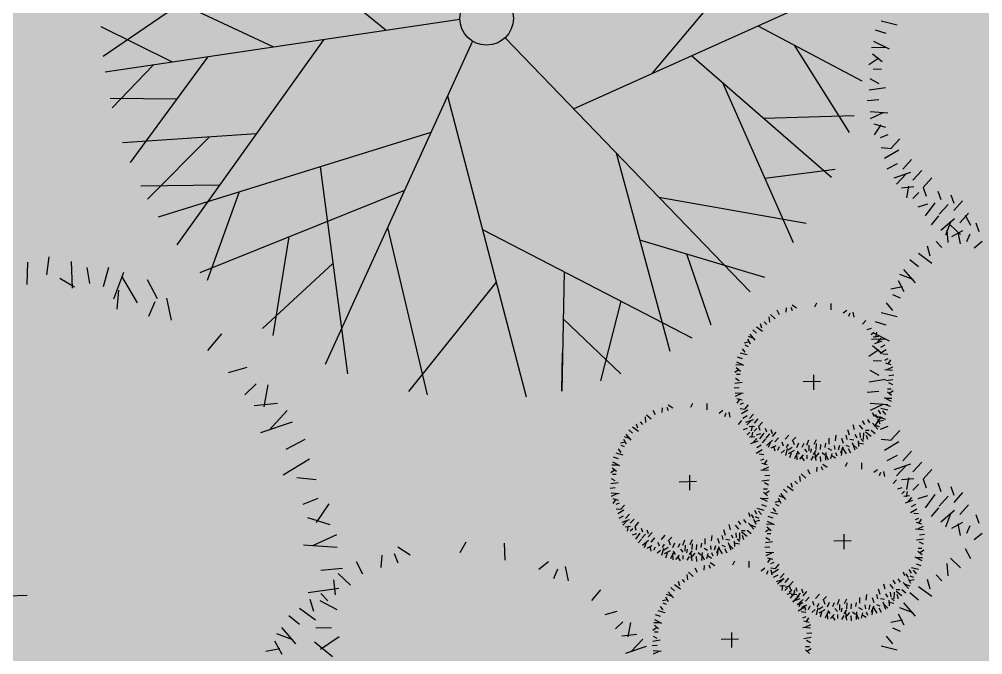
# Model space of a CAD drawing. Header units: millimetres. Extents: x 216896 to 446004, y 63591 to 243769.
# Drawn here: x 309687 to 312055, y 198613 to 200175 of the extents above; entities that cross this region are included whole.
import ezdxf

# ---------------------------------------------------------------- set-up
doc = ezdxf.new("R2010")
doc.units = ezdxf.units.MM
for name, color, linetype, true_color in [('green', 7, 'Continuous', 0x45e718), ('shadov', 7, 'Continuous', 0x2a3c34), ('trees', 7, 'Continuous', 0x547000)]:
    doc.layers.add(name, color=color, linetype=linetype, true_color=true_color)

# ---------------------------------------------------------------- blocks, each defined once
blk = doc.blocks.new('arbor2')
at = {"color": 0}
for p, q in [((-0.0029, 0.4442), (0.0167, 0.4223)), ((0.0347, 0.449), (0.0173, 0.4257)), ((0.0933, 0.45), (0.0739, 0.4243)), ((-0.0858, 0.4092), (-0.0919, 0.4366)), ((-0.0337, 0.4362), (-0.0532, 0.4009)), ((-0.0109, 0.4122), (-0.0132, 0.4328)), ((0.0617, 0.4386), (0.0458, 0.4212)), ((-0.1338, 0.4234), (-0.1154, 0.3942)), ((0.0879, 0.4222), (0.0785, 0.3914)), ((0.1157, 0.4006), (0.1329, 0.4188)), ((0.1285, 0.4207), (0.1191, 0.3898)), ((-0.1458, 0.4137), (-0.1508, 0.3835)), ((0.0573, 0.4078), (0.0663, 0.3875)), ((0.151, 0.41), (0.1426, 0.3821)), ((0.1799, 0.4095), (0.171, 0.3876)), ((-0.168, 0.3753), (-0.178, 0.3935)), ((0.0942, 0.399), (0.085, 0.3801)), ((0.2064, 0.3959), (0.1988, 0.3623)), ((-0.2012, 0.3625), (-0.2019, 0.3875)), ((0.1863, 0.379), (0.2017, 0.363)), ((0.224, 0.3833), (0.2218, 0.3625)), ((0.2511, 0.3761), (0.2379, 0.3535)), ((-0.236, 0.3439), (-0.2521, 0.3669)), ((-0.2024, 0.3442), (-0.2274, 0.3757)), ((0.2685, 0.3644), (0.2468, 0.3344)), ((0.2644, 0.3606), (0.2755, 0.3218)), ((-0.2858, 0.3386), (-0.2576, 0.3187)), ((-0.253, 0.3081), (-0.2722, 0.3474)), ((0.2563, 0.3441), (0.2475, 0.3207)), ((0.2956, 0.348), (0.3018, 0.3206)), ((-0.2931, 0.3251), (-0.2862, 0.2953)), ((0.2854, 0.3011), (0.2984, 0.3174)), ((0.3137, 0.3181), (0.3121, 0.2887)), ((-0.3159, 0.3095), (-0.2866, 0.3078)), ((-0.299, 0.2812), (-0.3152, 0.2941)), ((-0.3248, 0.2566), (-0.335, 0.2794)), ((-0.3188, 0.2393), (-0.3541, 0.2588)), ((0.3481, 0.2381), (0.3711, 0.2543)), ((-0.3498, 0.2261), (-0.3735, 0.2411)), ((-0.3518, 0.1866), (-0.3846, 0.2155)), ((-0.3938, 0.2022), (-0.3601, 0.1945)), ((0.3667, 0.2034), (0.3918, 0.2041)), ((-0.3954, 0.1869), (-0.3776, 0.162)), ((0.3796, 0.1701), (0.3978, 0.1802)), ((-0.4105, 0.1637), (-0.3827, 0.1734)), ((0.4122, 0.175), (0.3995, 0.1485)), ((0.4179, 0.1479), (0.3878, 0.1529)), ((-0.384, 0.1441), (-0.4039, 0.1498)), ((-0.3984, 0.1115), (-0.4166, 0.1287)), ((0.4276, 0.136), (0.3984, 0.1176)), ((0.3869, 0.1173), (0.4305, 0.1201)), ((-0.3863, 0.0977), (-0.4263, 0.1023)), ((0.4134, 0.0879), (0.4408, 0.0941)), ((-0.4098, 0.0738), (-0.4375, 0.0785)), ((0.4008, 0.0568), (0.4396, 0.0679)), ((-0.3966, 0.0364), (-0.438, 0.0506)), ((-0.4413, 0.0348), (-0.4073, 0.0406)), ((0.4173, 0.0487), (0.4407, 0.0398)), ((0.0096, 0.0359), (-0.0121, -0.0451)), ((-0.4369, 0.02), (-0.411, 0.0039)), ((0.0385, -0.0091), (-0.056, 0.0132)), ((0.4164, 0.0131), (0.4371, 0.0154)), ((-0.442, -0.0071), (-0.4201, 0.0125)), ((0.4484, 0.005), (0.4265, -0.0145)), ((0.4433, -0.0221), (0.4174, -0.006)), ((-0.41, -0.0152), (-0.4307, -0.0174)), ((-0.3846, -0.0322), (-0.4117, -0.0497)), ((0.4477, -0.0369), (0.4137, -0.0427)), ((-0.4109, -0.0507), (-0.4343, -0.0419)), ((0.403, -0.0385), (0.4444, -0.0527)), ((-0.3944, -0.0588), (-0.4332, -0.0699)), ((0.4162, -0.0758), (0.4439, -0.0806)), ((-0.407, -0.09), (-0.4344, -0.0962)), ((-0.37, -0.0888), (-0.3971, -0.1064)), ((0.3927, -0.0998), (0.4327, -0.1044)), ((-0.3805, -0.1194), (-0.4241, -0.1222)), ((-0.4212, -0.138), (-0.392, -0.1196)), ((-0.3527, -0.1214), (-0.3797, -0.139)), ((0.4048, -0.1136), (0.423, -0.1307)), ((-0.4115, -0.15), (-0.3814, -0.155)), ((-0.333, -0.1453), (-0.3601, -0.1628)), ((0.3904, -0.1461), (0.4103, -0.1519)), ((-0.4058, -0.177), (-0.3931, -0.1506)), ((-0.3601, -0.1628), (-0.3586, -0.185)), ((-0.3732, -0.1722), (-0.3914, -0.1822)), ((0.4018, -0.1889), (0.384, -0.1641)), ((0.4169, -0.1658), (0.3891, -0.1755)), ((-0.3277, -0.1808), (-0.3262, -0.203)), ((-0.2987, -0.1979), (-0.2972, -0.22)), ((0.3582, -0.1886), (0.391, -0.2176)), ((0.4002, -0.2043), (0.3665, -0.1966)), ((-0.3603, -0.2054), (-0.3854, -0.2062)), ((-0.342, -0.2066), (-0.3736, -0.2317)), ((-0.3119, -0.2192), (-0.3389, -0.2368)), ((-0.2748, -0.2198), (-0.3019, -0.2374)), ((0.3562, -0.2282), (0.3799, -0.2432)), ((-0.3417, -0.2402), (-0.3647, -0.2564)), ((-0.1885, -0.2484), (-0.1689, -0.2704)), ((0.3091, -0.2484), (0.3163, -0.2709)), ((0.3252, -0.2413), (0.3605, -0.2609)), ((-0.306, -0.2572), (-0.3453, -0.2765)), ((-0.3365, -0.29), (-0.3165, -0.2618)), ((-0.2687, -0.2525), (-0.2957, -0.27)), ((-0.2713, -0.2835), (-0.2775, -0.2561)), ((-0.2092, -0.2529), (-0.2363, -0.2705)), ((-0.2321, -0.2796), (-0.2232, -0.2562)), ((-0.1965, -0.2804), (-0.1988, -0.2598)), ((0.2749, -0.2523), (0.2764, -0.2744)), ((0.3312, -0.2587), (0.3414, -0.2815)), ((-0.3194, -0.2693), (-0.301, -0.2985)), ((-0.1741, -0.2747), (-0.2004, -0.2894)), ((-0.0699, -0.2921), (-0.0527, -0.2739)), ((0.2856, -0.2669), (0.2928, -0.2894)), ((-0.2575, -0.2803), (-0.256, -0.3024)), ((0.1508, -0.2882), (0.1504, -0.3182)), ((0.2068, -0.2831), (0.214, -0.3055)), ((0.2369, -0.2818), (0.2441, -0.3043)), ((0.3054, -0.2832), (0.3216, -0.2962)), ((-0.3229, -0.2974), (-0.2932, -0.2904)), ((-0.3073, -0.3202), (-0.3057, -0.2908)), ((-0.1969, -0.2903), (-0.1954, -0.3124)), ((0.0208, -0.2967), (0.0132, -0.3304)), ((0.2995, -0.3272), (0.2926, -0.2974)), ((-0.279, -0.3032), (-0.292, -0.3194)), ((-0.2259, -0.3012), (-0.241, -0.3157)), ((-0.1688, -0.3103), (-0.1862, -0.3335)), ((-0.1101, -0.3092), (-0.1295, -0.335)), ((0.1144, -0.3076), (0.1161, -0.3399)), ((0.1843, -0.3013), (0.1958, -0.328)), ((0.2594, -0.3102), (0.2786, -0.3495)), ((-0.2371, -0.3231), (-0.2566, -0.3583)), ((-0.2097, -0.3241), (-0.2344, -0.333)), ((-0.1418, -0.3206), (-0.1576, -0.3381)), ((-0.0697, -0.3177), (-0.0893, -0.3405)), ((0.0432, -0.3224), (0.0325, -0.3505)), ((0.2922, -0.3407), (0.264, -0.3208)), ((-0.2545, -0.329), (-0.2773, -0.3393)), ((-0.1155, -0.337), (-0.1249, -0.3678)), ((0.0023, -0.3282), (-0.0072, -0.3591)), ((0.0975, -0.3367), (0.0966, -0.3603)), ((0.211, -0.3382), (0.2314, -0.3432)), ((-0.2039, -0.3443), (-0.2399, -0.3533)), ((-0.075, -0.3386), (-0.0844, -0.3694)), ((-0.0525, -0.3493), (-0.0609, -0.3771)), ((-0.0235, -0.3498), (-0.0325, -0.3716)), ((0.0702, -0.3462), (0.0718, -0.3752)), ((0.1479, -0.3462), (0.153, -0.3666)), ((0.1758, -0.3437), (0.1712, -0.3695)), ((0.1962, -0.3488), (0.186, -0.3844)), ((0.2088, -0.3463), (0.2338, -0.3778)), ((0.2424, -0.346), (0.2586, -0.3689)), ((-0.224, -0.354), (-0.239, -0.3777)), ((-0.1844, -0.356), (-0.2133, -0.3889)), ((-0.1873, -0.3518), (-0.1816, -0.372)), ((-0.1461, -0.3515), (-0.1371, -0.3717)), ((-0.1093, -0.3603), (-0.1184, -0.3791)), ((0.0753, -0.3657), (0.0981, -0.3554)), ((0.114, -0.3632), (0.1339, -0.3729)), ((-0.2, -0.398), (-0.1924, -0.3643)), ((0.0205, -0.3759), (0.0184, -0.3968)), ((0.0998, -0.3915), (0.1128, -0.3753)), ((0.1281, -0.3745), (0.1265, -0.4039)), ((0.2076, -0.3646), (0.2083, -0.3896)), ((-0.1847, -0.3996), (-0.1599, -0.3818)), ((-0.1616, -0.4147), (-0.1713, -0.387)), ((-0.1419, -0.3882), (-0.1477, -0.4082)), ((-0.0862, -0.3763), (-0.1064, -0.3931)), ((-0.0171, -0.3802), (-0.0017, -0.3962)), ((0.0477, -0.3831), (0.0345, -0.4058)), ((0.1216, -0.3847), (0.1243, -0.4284)), ((0.1522, -0.4157), (0.1572, -0.3856)), ((0.1744, -0.3774), (0.1844, -0.3956)), ((-0.0739, -0.3933), (-0.1046, -0.414)), ((-0.0956, -0.3905), (-0.1001, -0.4305)), ((-0.0557, -0.3947), (-0.0434, -0.4117)), ((-0.0343, -0.4008), (-0.0484, -0.4422)), ((0.0651, -0.3948), (0.0433, -0.4248)), ((0.061, -0.3987), (0.0721, -0.4374)), ((0.0826, -0.3899), (0.1, -0.4017)), ((0.1402, -0.4254), (0.1218, -0.3962)), ((0.1792, -0.41), (0.1527, -0.3973)), ((-0.1093, -0.4026), (-0.1265, -0.4208)), ((-0.0327, -0.4456), (-0.0385, -0.4115)), ((0.0922, -0.4112), (0.0983, -0.4386)), ((-0.0716, -0.4141), (-0.0764, -0.4417)), ((-0.0179, -0.4412), (-0.0017, -0.4152)), ((0.0093, -0.4463), (-0.0103, -0.4243)), ((0.0173, -0.4143), (0.0196, -0.4349)), ((0.0529, -0.4151), (0.044, -0.4385))]:
    blk.add_line(p, q, dxfattribs=at)

msp = doc.modelspace()

# ---------------------------------------------------------------- hatches: boundary and pattern name
at = {"layer": 'shadov', "ltscale": 0.1}
h = msp.add_hatch(dxfattribs=at)
h.set_pattern_fill('DOTS', color=256, scale=0.001)
h.paths.add_polyline_path([(301407.1, 217899.8), (312801.2, 225349), (312801.2, 212348), (312876.2, 207772.5), (312801.2, 178300), (309333.4, 178300), (309333.4, 168225), (331284.9, 168225), (319890.8, 160775.8), (297939.4, 160775.8), (297939.4, 170850.8), (301375.7, 173101.6)])

# ---------------------------------------------------------------- linework, layer by layer
at = {"layer": 'green'}
for p, q in [((310588.4, 200146.9), (310000, 200628.3)), ((311243.7, 200042.4), (311687.4, 200571.2)), ((310312.5, 200106), (309895.5, 200301.9)), ((311049.3, 199954.9), (311766.5, 200277.6)), ((310084.2, 200213.2), (309893.2, 200083.1)), ((310769.9, 200173.9), (309898.1, 200044.5)), ((310063.4, 200069), (309888.3, 200156)), ((311502, 200158.6), (311757.7, 200023.4)), ((310435.1, 200124.2), (310074.5, 199620.1)), ((310881.1, 200129.3), (311483.3, 199504.9)), ((310801.3, 200120.8), (310438.6, 199326.1)), ((311591.6, 200111.2), (311726.6, 199896.1)), ((310149.8, 200081.8), (309959.6, 199822.3)), ((311339.2, 200085.4), (311683.7, 199786.3)), ((310016.2, 200062), (309915.4, 199956.8)), ((311415.5, 200019.1), (311588.9, 199625.8)), ((310073.9, 199978.2), (309910, 199980.2)), ((310739.9, 199986.3), (310932.5, 199246.7)), ((311516.2, 199931.7), (311738.8, 199937.8)), ((310269.9, 199893.2), (309941, 199871)), ((310153.8, 199885.3), (310002.4, 199732.7)), ((310698.9, 199896.4), (310028.1, 199688.4)), ((311153.9, 199846.5), (311285.8, 199359)), ((310426.7, 199812), (310493.5, 199303.1)), ((311519.2, 199784), (311692.8, 199806.4)), ((310179.4, 199766.6), (309986, 199764.4)), ((310633.9, 199754), (310130.8, 199551.5)), ((310227.6, 199750.2), (310148.6, 199532.4)), ((311259.3, 199737.1), (311621.5, 199673.3)), ((310592.3, 199663), (310689.9, 199251.5)), ((310825.3, 199658.2), (311340.1, 199391.5)), ((310349.7, 199639.6), (310310.1, 199397.3)), ((311211.8, 199632.5), (311518.5, 199540.7)), ((311327, 199598), (311386.8, 199423.7)), ((310457.9, 199574.1), (310285, 199414.5)), ((311026.3, 199554.1), (311020.4, 199260.6)), ((310859.2, 199528.1), (310643.6, 199259.6)), ((311165.8, 199481.8), (311115.8, 199285.6)), ((311555.7, 199448.3), (311550, 199459.3)), ((311572, 199454.4), (311573.1, 199465.4)), ((311587.2, 199458.1), (311583.9, 199466.6)), ((311587, 199472.6), (311597.8, 199465.5)), ((311642.4, 199467.6), (311647.6, 199477.3)), ((311681.4, 199476), (311682, 199460.8)), ((311712.4, 199452.8), (311721, 199459.8)), ((311024, 199438.2), (311165.5, 199303)), ((311529.7, 199443.4), (311531, 199430)), ((311533.7, 199448.9), (311544.8, 199438.6)), ((311725.8, 199444.7), (311729.5, 199453)), ((311735.9, 199455.1), (311738.5, 199442.4)), ((311759.6, 199425), (311767.6, 199434.5)), ((311499.3, 199403.5), (311489.8, 199411.4)), ((311513.6, 199407.4), (311499.3, 199418)), ((311512, 199415.3), (311508.8, 199425.9)), ((311524.6, 199424.6), (311518.3, 199431.2)), ((311771.5, 199412.4), (311782.1, 199415.5)), ((311477.2, 199389), (311483.5, 199377.1)), ((311478.8, 199395.6), (311493, 199390.3)), ((311496.2, 199386.3), (311483.5, 199400.8)), ((311780.7, 199399.7), (311787.3, 199406)), ((311799.6, 199394.6), (311786.2, 199393.3)), ((311794.1, 199405.5), (311791.7, 199392.8)), ((311805.1, 199390.6), (311794.7, 199379.5)), ((311471.5, 199356.2), (311464.6, 199364.8)), ((311469.3, 199379.7), (311481.9, 199382.4)), ((311479.7, 199369.6), (311471.3, 199373.3)), ((311789.9, 199378.1), (311808.1, 199384.2)), ((311802.7, 199353.9), (311817.9, 199363.1)), ((311804.5, 199368.6), (311815.4, 199374.4)), ((311020.4, 199260.6), (311022.3, 199353.6)), ((311464.4, 199340.4), (311452.6, 199344.1)), ((311476, 199349.5), (311458.8, 199353.8)), ((311810.6, 199352.4), (311821.6, 199351.3)), ((311814.3, 199337.1), (311822.8, 199340.5)), ((311448.4, 199325.3), (311463.6, 199325.8)), ((311449.5, 199318.6), (311459.8, 199310)), ((311468, 199323.4), (311450.8, 199331.9)), ((311829.8, 199325.3), (311816.9, 199329.2)), ((311833.3, 199319.5), (311819.5, 199313.1)), ((311828.8, 199337.4), (311821.7, 199326.6)), ((311445.7, 199307), (311456.4, 199314.3)), ((311459.2, 199301.7), (311450, 199301.8)), ((311638.8, 199300.5), (311638.8, 199263.6)), ((311814.5, 199313.7), (311833.7, 199312.4)), ((311824.3, 199299.3), (311836.7, 199300.4)), ((311456.2, 199268.8), (311443.9, 199267.7)), ((311463.5, 199281.7), (311445.9, 199279.1)), ((311456.8, 199286.2), (311447.1, 199291.4)), ((311656.2, 199284.7), (311613.5, 199283.4)), ((311817.1, 199286.5), (311834.6, 199289.1)), ((311823.8, 199282), (311833.5, 199276.8)), ((311466.1, 199254.5), (311446.9, 199255.8)), ((311447.2, 199248.7), (311461, 199255)), ((311812.5, 199244.8), (311829.8, 199236.2)), ((311831.1, 199249.6), (311820.7, 199258.1)), ((311821.4, 199266.5), (311830.5, 199266.3)), ((311834.9, 199261.2), (311824.2, 199253.9)), ((311282.3, 199226.6), (311293.1, 199219.5)), ((311337.6, 199221.5), (311342.9, 199231.2)), ((311376.7, 199229.9), (311377.3, 199214.7)), ((311450.8, 199242.9), (311463.7, 199239)), ((311451.7, 199230.8), (311458.8, 199241.6)), ((311466.2, 199231), (311457.7, 199227.7)), ((311479, 199226.7), (311469.5, 199216.1)), ((311816.2, 199227.7), (311828, 199224.1)), ((311832.1, 199242.9), (311817, 199242.3)), ((311225, 199197.3), (311226.3, 199183.9)), ((311229, 199202.8), (311240.1, 199192.5)), ((311251, 199202.2), (311245.3, 199213.2)), ((311267.3, 199208.4), (311268.4, 199219.3)), ((311282.5, 199212), (311279.2, 199220.6)), ((311407.7, 199206.8), (311416.2, 199213.7)), ((311421.1, 199198.6), (311424.8, 199207)), ((311431.2, 199209), (311433.8, 199196.4)), ((311469.9, 199215.8), (311459, 199216.9)), ((311477.8, 199214.2), (311462.6, 199205.1)), ((311476, 199199.6), (311465.1, 199193.8)), ((311491.6, 199204.3), (311482.1, 199193.7)), ((311784.4, 199208.2), (311787.5, 199199)), ((311790.6, 199203.2), (311796.2, 199194.5)), ((311798.5, 199213.8), (311804.1, 199205)), ((311800.8, 199198.5), (311809.2, 199194.9)), ((311804.5, 199218.6), (311821.7, 199214.3)), ((311809, 199211.9), (311816, 199203.4)), ((311207.3, 199169.3), (311204.1, 199179.8)), ((311219.9, 199178.5), (311213.6, 199185.1)), ((311454.9, 199179), (311462.8, 199188.4)), ((311490.7, 199190.1), (311472.4, 199183.9)), ((311475.5, 199177.5), (311485.8, 199188.7)), ((311481, 199173.5), (311494.3, 199174.8)), ((311486.5, 199162.7), (311488.9, 199175.4)), ((311502.7, 199192.4), (311493.2, 199181.8)), ((311513.8, 199184.5), (311504.3, 199173.9)), ((311504.3, 199173.9), (311507.4, 199164.7)), ((311735.7, 199178.9), (311739, 199166)), ((311751.4, 199177.1), (311759.4, 199167)), ((311758.9, 199187.4), (311764.5, 199178.7)), ((311771.6, 199191.3), (311777.2, 199182.6)), ((311784.4, 199181.8), (311797, 199167.3)), ((311801.8, 199172.6), (311787.5, 199177.9)), ((311803.4, 199179.2), (311797, 199191.1)), ((311811.3, 199188.4), (311798.6, 199185.8)), ((311191.4, 199140.2), (311178.8, 199154.8)), ((311194.6, 199157.4), (311185.1, 199165.3)), ((311208.9, 199161.3), (311194.6, 199171.9)), ((311466.8, 199166.3), (311477.3, 199169.5)), ((311476, 199153.6), (311482.6, 199160)), ((311489.4, 199159.4), (311486.9, 199146.7)), ((311499.8, 199168.5), (311493.2, 199162.1)), ((311509, 199155.8), (311498.5, 199152.6)), ((311516.9, 199157.4), (311506.4, 199143.1)), ((311520.1, 199170), (311523.3, 199160.7)), ((311531.2, 199155.5), (311521.7, 199144.9)), ((311534.3, 199166), (311537.5, 199156.8)), ((311547, 199159.4), (311537.5, 199148.9)), ((311578.7, 199152.8), (311569.2, 199142.3)), ((311693.9, 199152.1), (311692.5, 199138.9)), ((311718.6, 199152.1), (311720.9, 199142)), ((311722.5, 199166.4), (311726.8, 199152.9)), ((311741.1, 199153.8), (311745.6, 199145.8)), ((311752.7, 199158.1), (311753.6, 199146.6)), ((311761.9, 199158.3), (311761.6, 199142)), ((311767, 199164.5), (311776.2, 199164.6)), ((311767, 199160.7), (311781.2, 199150.2)), ((311768.6, 199152.8), (311771.7, 199142.3)), ((311781.2, 199164.7), (311790.7, 199156.8)), ((311164.5, 199133.7), (311177.2, 199136.3)), ((311175, 199123.5), (311166.6, 199127.2)), ((311172.5, 199142.9), (311178.8, 199131)), ((311174, 199149.5), (311188.3, 199144.2)), ((311494.9, 199148.6), (311481.5, 199147.3)), ((311485.2, 199132), (311503.4, 199138.2)), ((311500.3, 199144.6), (311490, 199133.4)), ((311499.8, 199122.5), (311510.7, 199128.3)), ((311520.9, 199143.1), (311513, 199133.6)), ((311538, 199140), (311523.5, 199127.3)), ((311528.8, 199122.6), (311534.1, 199136.8)), ((311535.4, 199121), (311547.3, 199127.3)), ((311553.3, 199146.2), (311543.8, 199135.7)), ((311561.3, 199135.7), (311564.4, 199126.5)), ((311577.1, 199130.4), (311572.3, 199122.5)), ((311596.1, 199147.6), (311586.6, 199138.3)), ((311588.2, 199138.3), (311591.3, 199129.1)), ((311602.4, 199133.1), (311597.6, 199121.2)), ((311615.1, 199131.7), (311610.3, 199122.5)), ((311627.2, 199140.2), (311621.9, 199127)), ((311628.1, 199127.8), (311627.6, 199113.6)), ((311645.4, 199141.2), (311639.6, 199129.3)), ((311645.5, 199131.7), (311645, 199117.5)), ((311656.3, 199129.7), (311655.9, 199116.9)), ((311668.6, 199132.8), (311667.3, 199122.5)), ((311677.1, 199144.9), (311676.6, 199130.7)), ((311690.3, 199126.7), (311691.8, 199117.6)), ((311702.7, 199126.8), (311699.7, 199115.6)), ((311708, 199145), (311712, 199132.9)), ((311718.3, 199127.8), (311727, 199124.8)), ((311728.6, 199142.8), (311738.2, 199140.9)), ((311734.3, 199134.5), (311740.4, 199116.2)), ((311746.8, 199119.3), (311735.7, 199129.6)), ((311761.7, 199130.3), (311749, 199132.7)), ((311750.8, 199124.8), (311749.5, 199138.2)), ((311755.9, 199143.6), (311762.2, 199137)), ((311171.3, 199103.5), (311154.1, 199107.8)), ((311166.8, 199110.2), (311159.8, 199118.7)), ((311498, 199107.9), (311513.2, 199117)), ((311505.9, 199106.3), (311516.9, 199105.2)), ((311544.6, 199113.1), (311542, 199125.7)), ((311554.7, 199123.5), (311551.1, 199115.1)), ((311568.1, 199115.3), (311559.6, 199108.4)), ((311574.8, 199119.8), (311570.5, 199102.6)), ((311586.6, 199122.5), (311577.1, 199115.9)), ((311591.3, 199114.6), (311577.1, 199106.7)), ((311583.9, 199108.2), (311580.2, 199096.4)), ((311601, 199111.8), (311592.4, 199094.6)), ((311599.1, 199092.2), (311598.5, 199107.4)), ((311599.2, 199113.3), (311604, 199105.4)), ((311605.8, 199093.3), (311614.3, 199103.7)), ((311616.7, 199118.1), (311622.8, 199110.5)), ((311622.7, 199103), (311622.5, 199093.9)), ((311633.4, 199118.6), (311631.6, 199109.5)), ((311645, 199114.4), (311638.3, 199105)), ((311652.2, 199108.6), (311641.5, 199096.3)), ((311642.6, 199107.3), (311645.3, 199089.8)), ((311660.1, 199110.1), (311667.2, 199104.2)), ((311669.9, 199109.9), (311668.6, 199090.7)), ((311675.7, 199091.1), (311669.3, 199104.9)), ((311674.8, 199120.6), (311683.2, 199115.6)), ((311681.4, 199094.6), (311685.4, 199107.5)), ((311693.6, 199095.5), (311682.7, 199102.6)), ((311693.3, 199110.1), (311696.7, 199101.5)), ((311711.4, 199123.8), (311705.6, 199108.5)), ((311708.6, 199113.7), (311707.4, 199102.8)), ((311710.1, 199121.6), (311719.2, 199106.5)), ((311724.8, 199119.9), (311730.5, 199108.9)), ((311143.7, 199079.2), (311158.9, 199079.8)), ((311163.3, 199077.3), (311146, 199085.9)), ((311159.7, 199094.4), (311147.9, 199098)), ((311509.6, 199091.1), (311518.1, 199094.4)), ((311525, 199079.2), (311512.2, 199083.1)), ((311524.1, 199091.3), (311517, 199080.5)), ((311617.3, 199089.5), (311610.1, 199100.2)), ((311638.2, 199100.6), (311633, 199090.9)), ((311655.5, 199100), (311656.6, 199087.7)), ((311662.3, 199081), (311673.1, 199073.9)), ((311717.7, 199075.9), (311722.9, 199085.6)), ((311756.8, 199084.3), (311757.4, 199069.1)), ((311141, 199060.9), (311151.6, 199068.2)), ((311144.7, 199072.5), (311155.1, 199063.9)), ((311154.5, 199055.6), (311145.3, 199055.8)), ((311509.7, 199067.6), (311528.9, 199066.3)), ((311528.6, 199073.4), (311514.8, 199067.1)), ((311609, 199057.2), (311620.2, 199046.9)), ((311631.1, 199056.7), (311625.3, 199067.6)), ((311647.3, 199062.8), (311648.4, 199073.7)), ((311662.5, 199066.5), (311659.2, 199075)), ((311787.8, 199061.2), (311796.3, 199068.1)), ((311801.1, 199053), (311804.8, 199061.4)), ((311811.2, 199063.4), (311813.9, 199050.8)), ((311158.7, 199035.6), (311141.2, 199033)), ((311152, 199040.1), (311142.3, 199045.3)), ((311351.5, 199038.6), (311308.8, 199037.3)), ((311334.1, 199054.4), (311334.1, 199017.5)), ((311512.4, 199040.4), (311529.9, 199043)), ((311519.1, 199035.9), (311528.8, 199030.7)), ((311519.6, 199053.3), (311531.9, 199054.4)), ((311587.3, 199023.7), (311584.2, 199034.2)), ((311600, 199032.9), (311593.7, 199039.5)), ((311605.1, 199051.7), (311606.4, 199038.3)), ((311835, 199033.4), (311842.9, 199042.9)), ((311151.5, 199022.8), (311139.2, 199021.6)), ((311161.4, 199008.4), (311142.2, 199009.7)), ((311142.5, 199002.6), (311156.3, 199009)), ((311526.4, 199003.5), (311516, 199012.1)), ((311516.6, 199020.4), (311525.8, 199020.3)), ((311530.1, 199015.1), (311519.5, 199007.8)), ((311571.5, 198994.7), (311558.8, 199009.2)), ((311574.7, 199011.8), (311565.2, 199019.7)), ((311588.9, 199015.8), (311574.7, 199026.3)), ((311846.9, 199020.7), (311857.4, 199023.9)), ((311856.1, 199008), (311862.7, 199014.4)), ((311869.4, 199013.8), (311867, 199001.1)), ((311146.1, 198996.8), (311158.9, 198992.9)), ((311147, 198984.7), (311154.1, 198995.5)), ((311161.5, 198984.9), (311153, 198981.6)), ((311507.8, 198998.7), (311525.1, 198990.1)), ((311527.4, 198996.8), (311512.2, 198996.3)), ((311544.6, 198988.1), (311557.3, 198990.7)), ((311552.5, 198997.3), (311558.8, 198985.4)), ((311554.1, 199003.9), (311568.3, 198998.6)), ((311874.9, 199003), (311861.5, 199001.7)), ((311865.2, 198986.4), (311883.5, 198992.6)), ((311880.4, 198999), (311870.1, 198987.8)), ((311165.2, 198969.7), (311154.2, 198970.8)), ((311173.1, 198968.2), (311157.9, 198959)), ((311174.2, 198980.6), (311164.8, 198970.1)), ((311479.7, 198962.1), (311482.8, 198952.9)), ((311493.8, 198967.7), (311499.4, 198959)), ((311499.8, 198972.6), (311517, 198968.3)), ((311504.3, 198965.8), (311511.3, 198957.3)), ((311511.4, 198981.7), (311523.2, 198978)), ((311551.4, 198957.9), (311534.2, 198962.2)), ((311546.9, 198964.6), (311539.9, 198973.1)), ((311555, 198978), (311546.7, 198981.6)), ((311878, 198962.3), (311893.2, 198971.4)), ((311879.8, 198977), (311890.8, 198982.7)), ((311886, 198960.7), (311896.9, 198959.6)), ((311171.3, 198953.5), (311160.4, 198947.7)), ((311185.9, 198944), (311167.7, 198937.9)), ((311170.8, 198931.4), (311181.1, 198942.6)), ((311186.9, 198958.2), (311177.4, 198947.6)), ((311198, 198946.3), (311188.5, 198935.8)), ((311209.1, 198938.4), (311199.6, 198927.9)), ((311454.2, 198941.3), (311459.8, 198932.6)), ((311466.9, 198945.3), (311472.5, 198936.6)), ((311485.9, 198957.1), (311491.5, 198948.4)), ((311498.6, 198933.1), (311492.3, 198945)), ((311506.6, 198942.4), (311493.9, 198939.7)), ((311496.1, 198952.5), (311504.5, 198948.8)), ((311543.3, 198931.7), (311526.1, 198940.3)), ((311539.7, 198948.8), (311527.9, 198952.5)), ((311889.6, 198945.5), (311898.1, 198948.8)), ((311905.1, 198933.6), (311892.2, 198937.5)), ((311904.2, 198945.7), (311897.1, 198934.9)), ((311176.2, 198927.5), (311189.6, 198928.8)), ((311181.7, 198916.6), (311184.2, 198929.3)), ((311195.1, 198922.4), (311188.5, 198916.1)), ((311199.6, 198927.9), (311202.7, 198918.6)), ((311215.4, 198923.9), (311218.6, 198914.7)), ((311229.6, 198920), (311232.8, 198910.7)), ((311242.3, 198913.4), (311232.8, 198902.8)), ((311417.7, 198920.3), (311422.1, 198906.9)), ((311431, 198932.8), (311434.3, 198919.9)), ((311446.7, 198931), (311454.6, 198921)), ((311462.2, 198914.7), (311476.5, 198904.1)), ((311462.3, 198918.4), (311471.5, 198918.5)), ((311476.5, 198918.6), (311486, 198910.7)), ((311479.7, 198935.8), (311492.3, 198921.3)), ((311497.1, 198926.5), (311482.8, 198931.8)), ((311521, 198915.3), (311531.7, 198922.6)), ((311523.7, 198933.6), (311538.9, 198934.2)), ((311524.8, 198926.9), (311535.2, 198918.4)), ((311889.8, 198922), (311909, 198920.7)), ((311908.6, 198927.8), (311894.8, 198921.5)), ((310770.6, 198863.8), (310785, 198890.5)), ((311204.3, 198909.7), (311193.8, 198906.6)), ((311212.2, 198911.3), (311201.7, 198897.1)), ((311216.2, 198897.1), (311208.3, 198887.6)), ((311226.5, 198909.4), (311217, 198898.9)), ((311233.3, 198893.9), (311218.8, 198881.2)), ((311224.1, 198876.5), (311229.4, 198890.7)), ((311248.6, 198900.2), (311239.1, 198889.6)), ((311256.5, 198889.6), (311259.7, 198880.4)), ((311273.9, 198906.8), (311264.4, 198896.2)), ((311291.3, 198901.5), (311281.9, 198892.3)), ((311283.4, 198892.3), (311286.6, 198883)), ((311322.5, 198894.1), (311317.2, 198881)), ((311340.6, 198895.1), (311334.9, 198883.2)), ((311372.4, 198898.8), (311371.9, 198884.7)), ((311389.1, 198906), (311387.8, 198892.8)), ((311403.3, 198898.9), (311407.3, 198886.8)), ((311413.9, 198906.1), (311416.2, 198895.9)), ((311423.9, 198896.7), (311433.5, 198894.8)), ((311436.4, 198907.8), (311440.8, 198899.7)), ((311446.1, 198878.7), (311444.8, 198892.1)), ((311448, 198912), (311448.9, 198900.5)), ((311451.2, 198897.5), (311457.5, 198890.9)), ((311457.2, 198912.2), (311456.9, 198895.9)), ((311463.8, 198906.8), (311467, 198896.2)), ((311538.8, 198890), (311521.3, 198887.4)), ((311532.1, 198894.5), (311522.4, 198899.7)), ((311534.5, 198910), (311525.4, 198910.2)), ((311731.5, 198893), (311688.8, 198891.7)), ((311714.1, 198908.9), (311714.1, 198871.9)), ((311892.4, 198894.8), (311909.9, 198897.4)), ((311899.1, 198890.3), (311908.8, 198885.1)), ((311899.7, 198907.7), (311912, 198908.8)), ((310617.7, 198877.7), (310647.6, 198858.1)), ((310878.5, 198886.8), (310880.1, 198844.9)), ((311230.7, 198874.9), (311242.5, 198881.2)), ((311239.9, 198867), (311237.3, 198879.7)), ((311250, 198877.4), (311246.3, 198869.1)), ((311263.4, 198869.3), (311254.9, 198862.3)), ((311270.1, 198873.8), (311265.8, 198856.6)), ((311272.4, 198884.3), (311267.6, 198876.4)), ((311281.9, 198876.4), (311272.4, 198869.8)), ((311286.6, 198868.5), (311272.4, 198860.6)), ((311296.2, 198865.8), (311287.7, 198848.5)), ((311297.7, 198887), (311292.9, 198875.1)), ((311294.5, 198867.2), (311299.3, 198859.3)), ((311310.3, 198885.7), (311305.6, 198876.4)), ((311312, 198872.1), (311318.1, 198864.5)), ((311323.4, 198881.7), (311322.9, 198867.5)), ((311328.7, 198872.5), (311326.9, 198863.5)), ((311340.3, 198868.3), (311333.6, 198858.9)), ((311340.8, 198885.7), (311340.3, 198871.5)), ((311351.6, 198883.7), (311351.1, 198870.9)), ((311363.9, 198886.7), (311362.6, 198876.4)), ((311370.1, 198874.5), (311378.5, 198869.5)), ((311385.6, 198880.6), (311387.1, 198871.5)), ((311398, 198880.7), (311394.9, 198869.5)), ((311406.7, 198877.7), (311400.9, 198862.5)), ((311403.8, 198867.7), (311402.7, 198856.7)), ((311405.4, 198875.6), (311414.5, 198860.4)), ((311413.6, 198881.8), (311422.3, 198878.7)), ((311420.1, 198873.8), (311425.8, 198862.8)), ((311429.6, 198888.4), (311435.7, 198870.2)), ((311442.1, 198873.2), (311431, 198883.5)), ((311456.9, 198884.2), (311444.2, 198886.6)), ((311531.5, 198877.2), (311519.2, 198876.1)), ((311906.4, 198857.9), (311896, 198866.5)), ((311896.7, 198874.8), (311905.8, 198874.7)), ((311910.2, 198869.5), (311899.5, 198862.2)), ((310576.3, 198827.4), (310579.3, 198857.7)), ((310618.3, 198837.6), (310609.1, 198861.1)), ((310964.1, 198823), (310987.6, 198842.2)), ((311279.2, 198862.1), (311275.5, 198850.3)), ((311294.4, 198846.1), (311293.8, 198861.3)), ((311301.1, 198847.2), (311309.6, 198857.6)), ((311312.6, 198843.4), (311305.3, 198854.1)), ((311318, 198856.9), (311317.8, 198847.8)), ((311333.5, 198854.5), (311328.2, 198844.8)), ((311347.5, 198862.5), (311336.8, 198850.2)), ((311337.9, 198861.2), (311340.5, 198843.7)), ((311350.8, 198853.9), (311351.9, 198841.6)), ((311355.3, 198864), (311362.5, 198858.2)), ((311365.2, 198863.8), (311363.9, 198844.6)), ((311370.9, 198845), (311364.6, 198858.8)), ((311376.7, 198848.5), (311380.6, 198861.4)), ((311388.8, 198849.5), (311378, 198856.5)), ((311388.6, 198864), (311391.9, 198855.5)), ((311440.9, 198834.1), (311446.1, 198843.8)), ((311479.9, 198842.4), (311480.5, 198827.3)), ((311541.4, 198862.8), (311522.2, 198864.1)), ((311522.6, 198857), (311536.4, 198863.4)), ((311526.1, 198851.3), (311539, 198847.3)), ((311527.1, 198839.1), (311534.1, 198849.9)), ((311887.9, 198853.1), (311905.1, 198844.6)), ((311907.5, 198851.2), (311892.3, 198850.7)), ((310531.4, 198810.5), (310515.6, 198840.7)), ((311001, 198800.4), (311011.1, 198823.5)), ((311028.9, 198829.2), (311036.2, 198794.3)), ((311354.2, 198814.8), (311348.5, 198825.7)), ((311370.5, 198820.9), (311371.6, 198831.9)), ((311385.7, 198824.6), (311382.4, 198833.1)), ((311385.5, 198839.1), (311396.3, 198832)), ((311510.9, 198819.3), (311519.5, 198826.3)), ((311524.3, 198811.1), (311528, 198819.5)), ((311541.6, 198839.4), (311533.1, 198836)), ((311545.3, 198824.1), (311534.3, 198825.2)), ((311534.4, 198821.6), (311537.1, 198808.9)), ((311553.2, 198822.6), (311538, 198813.4)), ((311554.3, 198835), (311544.8, 198824.5)), ((311873.8, 198822.1), (311879.4, 198813.4)), ((311879.9, 198827), (311897.1, 198822.7)), ((311884.3, 198820.3), (311891.3, 198811.7)), ((311891.5, 198836.1), (311903.3, 198832.4)), ((310459.6, 198796.9), (310463.2, 198760)), ((310470.6, 198812.1), (310501.4, 198783.6)), ((311323.2, 198791), (311316.8, 198797.6)), ((311328.2, 198809.9), (311329.5, 198796.5)), ((311332.2, 198815.3), (311343.4, 198805)), ((311551.4, 198807.9), (311540.4, 198802.2)), ((311566, 198798.4), (311547.8, 198792.3)), ((311550.8, 198785.9), (311561.1, 198797)), ((311567, 198812.6), (311557.5, 198802.1)), ((311558.2, 198791.5), (311566.1, 198801)), ((311578, 198800.7), (311568.5, 198790.2)), ((311834.3, 198795.7), (311839.9, 198787)), ((311846.9, 198799.7), (311852.5, 198791)), ((311859.7, 198816.6), (311862.9, 198807.3)), ((311865.9, 198811.6), (311871.5, 198802.8)), ((311878.7, 198787.5), (311872.4, 198799.4)), ((311886.6, 198796.8), (311874, 198794.1)), ((311876.2, 198806.9), (311884.6, 198803.2)), ((311094.4, 198746.2), (311116.3, 198772.4)), ((311297.8, 198769.9), (311288.3, 198777.8)), ((311312.1, 198773.9), (311297.8, 198784.4)), ((311310.5, 198781.8), (311307.3, 198792.4)), ((311556.3, 198781.9), (311569.7, 198783.2)), ((311561.8, 198771), (311564.2, 198783.7)), ((311575.1, 198776.8), (311568.5, 198770.5)), ((311570, 198778.8), (311580.6, 198782)), ((311579.3, 198766.2), (311585.8, 198772.5)), ((311589.1, 198792.8), (311579.6, 198782.3)), ((311579.6, 198782.3), (311582.8, 198773)), ((311592.6, 198771.9), (311590.2, 198759.2)), ((311595.4, 198778.3), (311598.6, 198769.1)), ((311609.7, 198774.4), (311612.9, 198765.1)), ((311797.8, 198774.8), (311802.2, 198761.3)), ((311811.1, 198787.2), (311814.3, 198774.4)), ((311826.8, 198785.4), (311834.7, 198775.4)), ((311842.3, 198772.8), (311851.6, 198773)), ((311856.5, 198773), (311866, 198765.1)), ((311859.7, 198790.2), (311872.4, 198775.7)), ((311877.1, 198781), (311862.9, 198786.2)), ((310410.6, 198719.4), (310401.9, 198748.6)), ((310445.6, 198744.9), (310428.1, 198763.1)), ((311267.8, 198746.2), (311280.4, 198748.8)), ((311275.7, 198755.4), (311282, 198743.6)), ((311277.3, 198762), (311291.5, 198756.8)), ((311294.7, 198752.8), (311282, 198767.3)), ((311584.4, 198764.1), (311573.8, 198761)), ((311592.3, 198765.7), (311581.7, 198751.5)), ((311598.1, 198761.1), (311584.7, 198759.8)), ((311596.2, 198751.5), (311588.3, 198742)), ((311588.4, 198744.6), (311606.6, 198750.7)), ((311603.6, 198757.1), (311593.2, 198746)), ((311606.5, 198763.8), (311597, 198753.3)), ((311613.4, 198748.3), (311598.9, 198735.7)), ((311622.3, 198767.8), (311612.9, 198757.2)), ((311628.7, 198754.6), (311619.2, 198744)), ((311654, 198761.2), (311644.5, 198750.6)), ((311671.4, 198755.9), (311661.9, 198746.7)), ((311702.5, 198748.5), (311697.2, 198735.4)), ((311720.7, 198749.5), (311714.9, 198737.6)), ((311752.5, 198753.2), (311752, 198739.1)), ((311769.2, 198760.4), (311767.9, 198747.2)), ((311783.4, 198753.4), (311787.4, 198741.2)), ((311793.9, 198760.5), (311796.2, 198750.4)), ((311803.9, 198751.1), (311813.5, 198749.2)), ((311816.4, 198762.2), (311820.9, 198754.1)), ((311828, 198766.4), (311829, 198754.9)), ((311831.2, 198751.9), (311837.6, 198745.4)), ((311837.2, 198766.6), (311837, 198750.3)), ((311842.3, 198769.1), (311856.5, 198758.5)), ((311843.9, 198761.2), (311847.1, 198750.6)), ((310415, 198697.6), (310375.7, 198726.7)), ((311270, 198722.7), (311263.1, 198731.3)), ((311278.2, 198736.1), (311269.8, 198739.8)), ((311601.2, 198720.4), (311616.4, 198729.5)), ((311603, 198735.1), (311613.9, 198740.8)), ((311604.1, 198730.9), (311609.4, 198745.2)), ((311610.7, 198729.3), (311622.6, 198735.7)), ((311620, 198721.4), (311617.3, 198734.1)), ((311630.1, 198731.8), (311626.4, 198723.5)), ((311643.4, 198723.7), (311634.9, 198716.7)), ((311636.6, 198744), (311639.8, 198734.8)), ((311650.1, 198728.2), (311645.8, 198711)), ((311652.4, 198738.8), (311647.7, 198730.8)), ((311661.9, 198730.8), (311652.4, 198724.3)), ((311663.5, 198746.7), (311666.7, 198737.4)), ((311677.7, 198741.4), (311673, 198729.5)), ((311690.4, 198740.1), (311685.6, 198730.8)), ((311692, 198726.5), (311698.2, 198718.9)), ((311703.4, 198736.1), (311702.9, 198721.9)), ((311708.7, 198726.9), (311707, 198717.9)), ((311720.8, 198740.1), (311720.3, 198725.9)), ((311731.6, 198738.1), (311731.2, 198725.3)), ((311744, 198741.2), (311742.6, 198730.9)), ((311750.2, 198728.9), (311758.5, 198723.9)), ((311765.7, 198735.1), (311767.1, 198725.9)), ((311778, 198735.1), (311775, 198723.9)), ((311786.8, 198732.1), (311780.9, 198716.9)), ((311785.5, 198730), (311794.6, 198714.8)), ((311793.7, 198736.2), (311802.4, 198733.2)), ((311800.1, 198728.2), (311805.9, 198717.3)), ((311809.6, 198742.8), (311815.8, 198724.6)), ((311822.2, 198727.6), (311811, 198738)), ((311837, 198738.6), (311824.3, 198741)), ((311826.2, 198733.1), (311824.8, 198746.5)), ((310375.7, 198686.7), (310349.5, 198708.5)), ((311127.2, 198711.3), (311156.3, 198720)), ((311262.9, 198706.9), (311251.1, 198710.6)), ((311274.5, 198716), (311257.3, 198720.3)), ((311609.1, 198718.8), (311620.1, 198717.7)), ((311612.8, 198703.6), (311621.3, 198706.9)), ((311627.3, 198703.8), (311620.2, 198693)), ((311666.7, 198722.9), (311652.4, 198715)), ((311659.2, 198716.5), (311655.6, 198704.7)), ((311676.3, 198720.2), (311667.7, 198702.9)), ((311674.4, 198700.5), (311673.9, 198715.7)), ((311674.6, 198721.6), (311679.3, 198713.7)), ((311681.1, 198701.6), (311689.7, 198712)), ((311692.7, 198697.8), (311685.4, 198708.5)), ((311698, 198711.3), (311697.8, 198702.2)), ((311713.5, 198708.9), (311708.3, 198699.2)), ((311720.3, 198722.7), (311713.7, 198713.3)), ((311727.5, 198716.9), (311716.8, 198704.6)), ((311718, 198715.6), (311720.6, 198698.1)), ((311730.9, 198708.3), (311732, 198696)), ((311735.4, 198718.4), (311742.6, 198712.6)), ((311745.2, 198718.2), (311743.9, 198699)), ((311751, 198699.4), (311744.7, 198713.2)), ((311756.8, 198702.9), (311760.7, 198715.8)), ((311768.9, 198703.9), (311758.1, 198711)), ((311768.7, 198718.4), (311772, 198709.9)), ((311783.9, 198722.1), (311782.8, 198711.1)), ((310366.9, 198639.3), (310332, 198679.4)), ((311152.7, 198676.3), (311170.9, 198693.8)), ((311189.5, 198692.2), (311182.9, 198657.1)), ((311244.2, 198673.5), (311254.9, 198680.8)), ((311246.9, 198691.7), (311262.1, 198692.3)), ((311248, 198685), (311258.3, 198676.5)), ((311266.5, 198689.9), (311249.3, 198698.4)), ((311613, 198680.2), (311632.2, 198678.9)), ((311628.3, 198691.7), (311615.4, 198695.6)), ((311631.8, 198685.9), (311618, 198679.6)), ((310318.9, 198664.8), (310358.2, 198650.3)), ((311204.7, 198662.3), (311167.7, 198658.7)), ((311255.3, 198652.7), (311245.6, 198657.9)), ((311257.7, 198668.1), (311248.5, 198668.3)), ((311437.3, 198667), (311437.3, 198630.1)), ((311615.6, 198652.9), (311633.1, 198655.5)), ((311622.8, 198665.8), (311635.2, 198666.9)), ((310314.5, 198646.6), (310332, 198613.9)), ((311177.9, 198616.6), (311228.3, 198633.6)), ((311219.8, 198651.3), (311191.3, 198620.5)), ((311254.7, 198635.3), (311242.4, 198634.2)), ((311262, 198648.2), (311244.4, 198645.6)), ((311454.7, 198651.2), (311412, 198649.9)), ((311619.9, 198633), (311629, 198632.8)), ((311622.3, 198648.5), (311632, 198643.2)), ((310292.7, 198621.1), (310327.6, 198628.4)), ((311264.6, 198621), (311245.4, 198622.3)), ((311245.7, 198615.2), (311259.5, 198621.5)), ((311629.6, 198616.1), (311619.2, 198624.6)), ((311633.4, 198627.6), (311622.7, 198620.4))]:
    msp.add_line(p, q, dxfattribs=at)
msp.add_circle((310835.7, 200176.9), 65.9, dxfattribs=at)
at = {"layer": 'trees'}
for p, q in [((311844.5, 200160.3), (311805.4, 200170.1)), ((311818, 200139.6), (311791.2, 200148)), ((311781.7, 200105.1), (311816.2, 200106.4)), ((311826.3, 200100.9), (311787.1, 200120.3)), ((311775.6, 200063.6), (311799.8, 200080.2)), ((311784.1, 200089.9), (311807.8, 200070.5)), ((311806.2, 200051.5), (311785.5, 200051.9)), ((311800.7, 200016.3), (311778.7, 200028.2)), ((311816, 200006.1), (311776.2, 200000.2)), ((311799.5, 199976.9), (311771.5, 199974.3)), ((311821.9, 199944.3), (311778.3, 199947.2)), ((311779.1, 199931.1), (311810.5, 199945.5)), ((311787.2, 199918), (311816.4, 199909.1)), ((311789.3, 199890.4), (311805.4, 199915)), ((311822.3, 199890.9), (311802.9, 199883.4)), ((311851.2, 199881.1), (311829.6, 199857.1)), ((311830.7, 199856.3), (311805.8, 199858.9)), ((311848.6, 199852.8), (311814.1, 199832.1)), ((311844.6, 199819.4), (311819.7, 199806.4)), ((311880, 199830.1), (311858.4, 199806.2)), ((311877.8, 199797.9), (311836.3, 199783.9)), ((311843.3, 199769.4), (311866.7, 199794.7)), ((311905.2, 199803.2), (311883.6, 199779.2)), ((311930.3, 199785.2), (311908.7, 199761.2)), ((311855.8, 199760.3), (311886.2, 199763.3)), ((311868.3, 199735.7), (311873.7, 199764.5)), ((311898.5, 199748.8), (311883.6, 199734.4)), ((311908.7, 199761.2), (311915.9, 199740.2)), ((311944.7, 199752.2), (311951.9, 199731.3)), ((311977.1, 199743.2), (311984.3, 199722.3)), ((311919.5, 199720), (311895.5, 199712.8)), ((311937.5, 199723.6), (311913.5, 199691.2)), ((311969.9, 199719.3), (311948.3, 199695.3)), ((312005.8, 199728.3), (311984.3, 199704.3)), ((312020.2, 199698.3), (311998.6, 199674.3)), ((311946.5, 199691.2), (311928.5, 199669.7)), ((311985.4, 199684), (311952.5, 199655.3)), ((311964.5, 199644.5), (311976.5, 199676.9)), ((312025.7, 199667.7), (312012.6, 199692.5)), ((312038.2, 199674.3), (312045.4, 199653.3)), ((311966.6, 199656.5), (311969.5, 199626.1)), ((311975.6, 199669), (312000.9, 199645.5)), ((311979.4, 199640.9), (312006.4, 199655.3)), ((312000.4, 199622.9), (311994.4, 199651.7)), ((311955, 199613.7), (311940.6, 199628.7)), ((312023.4, 199646.6), (312015.1, 199627.6)), ((312053.8, 199628.1), (312034.4, 199612.2)), ((311926.3, 199592.7), (311919.1, 199616.7)), ((311897.5, 199565.8), (311875.9, 199583.7)), ((311929.9, 199574.7), (311897.5, 199598.7)), ((311890.3, 199526.8), (311861.5, 199559.8)), ((311847.1, 199532.8), (311861.5, 199505.8)), ((311850.7, 199547.8), (311883.1, 199535.8)), ((311829.2, 199511.8), (311857.9, 199517.8)), ((311852.9, 199488.9), (311833.8, 199497.2)), ((311834.3, 199458.5), (311818.5, 199477.9)), ((311844.5, 199443.2), (311805.4, 199453)), ((311818, 199422.5), (311791.2, 199430.9)), ((311781.7, 199388), (311816.2, 199389.3)), ((311826.3, 199383.8), (311787.1, 199403.2)), ((311775.6, 199346.6), (311799.8, 199363.1)), ((311784.1, 199372.8), (311807.8, 199353.4)), ((311806.2, 199334.4), (311785.5, 199334.8)), ((311800.7, 199299.2), (311778.7, 199311.1)), ((311816, 199289.1), (311776.2, 199283.1)), ((311799.5, 199259.8), (311771.5, 199257.3)), ((311821.9, 199227.2), (311778.3, 199230.2)), ((311779.1, 199214), (311810.5, 199228.5)), ((311787.2, 199200.9), (311816.4, 199192)), ((311789.3, 199173.4), (311805.4, 199197.9)), ((311822.3, 199173.9), (311802.9, 199166.3)), ((311851.2, 199164), (311829.6, 199140)), ((311830.7, 199139.3), (311805.8, 199141.8)), ((311848.6, 199135.7), (311814.1, 199115)), ((311880, 199113.1), (311858.4, 199089.1)), ((311844.6, 199102.4), (311819.7, 199089.3)), ((311877.8, 199080.8), (311836.3, 199066.9)), ((311905.2, 199086.1), (311883.6, 199062.1)), ((311843.3, 199052.3), (311866.7, 199077.6)), ((311930.3, 199068.1), (311908.7, 199044.2)), ((311855.8, 199043.2), (311886.2, 199046.2)), ((311868.3, 199018.6), (311873.7, 199047.5)), ((311898.5, 199031.7), (311883.6, 199017.3)), ((311908.7, 199044.2), (311915.9, 199023.2)), ((311944.7, 199035.2), (311951.9, 199014.2)), ((311977.1, 199026.2), (311984.3, 199005.2)), ((312005.8, 199011.2), (311984.3, 198987.2)), ((311919.5, 199002.9), (311895.5, 198995.8)), ((311937.5, 199006.5), (311913.5, 198974.2)), ((311969.9, 199002.2), (311948.3, 198978.2)), ((311946.5, 198974.2), (311928.5, 198952.6)), ((311985.4, 198967), (311952.5, 198938.2)), ((312020.2, 198981.2), (311998.6, 198957.3)), ((311964.5, 198927.4), (311976.5, 198959.8)), ((311979.4, 198923.8), (312006.4, 198938.2)), ((312038.2, 198957.3), (312045.4, 198936.3)), ((312000.4, 198905.9), (311994.4, 198934.6)), ((312023.4, 198929.5), (312015.1, 198910.5)), ((312053.8, 198911), (312034.4, 198895.2)), ((312025.7, 198848.4), (312012.6, 198873.3)), ((311975.6, 198849.7), (312000.9, 198826.2)), ((311966.6, 198837.2), (311969.5, 198806.8)), ((311926.3, 198773.5), (311919.1, 198797.4)), ((311955, 198794.4), (311940.6, 198809.4)), ((311929.9, 198755.5), (311897.5, 198779.4)), ((311897.5, 198746.5), (311875.9, 198764.5)), ((311850.7, 198728.5), (311883.1, 198716.5)), ((311890.3, 198707.5), (311861.5, 198740.5)), ((311847.1, 198713.5), (311861.5, 198686.6)), ((311829.2, 198692.6), (311857.9, 198698.5)), ((311852.9, 198669.6), (311833.8, 198677.9)), ((311834.3, 198639.2), (311818.5, 198658.6)), ((311844.5, 198624), (311805.4, 198633.7))]:
    msp.add_line(p, q, dxfattribs=at)

# ---------------------------------------------------------------- block references
at = {"layer": 'green', "xscale": 1889.019404625307, "yscale": 1889.019404625307, "zscale": 1889.019404625307, "rotation": 14.99999999998728}
msp.add_blockref('arbor2', (309631.7, 198755.7), dxfattribs=at)

doc.saveas('drawing.dxf')
